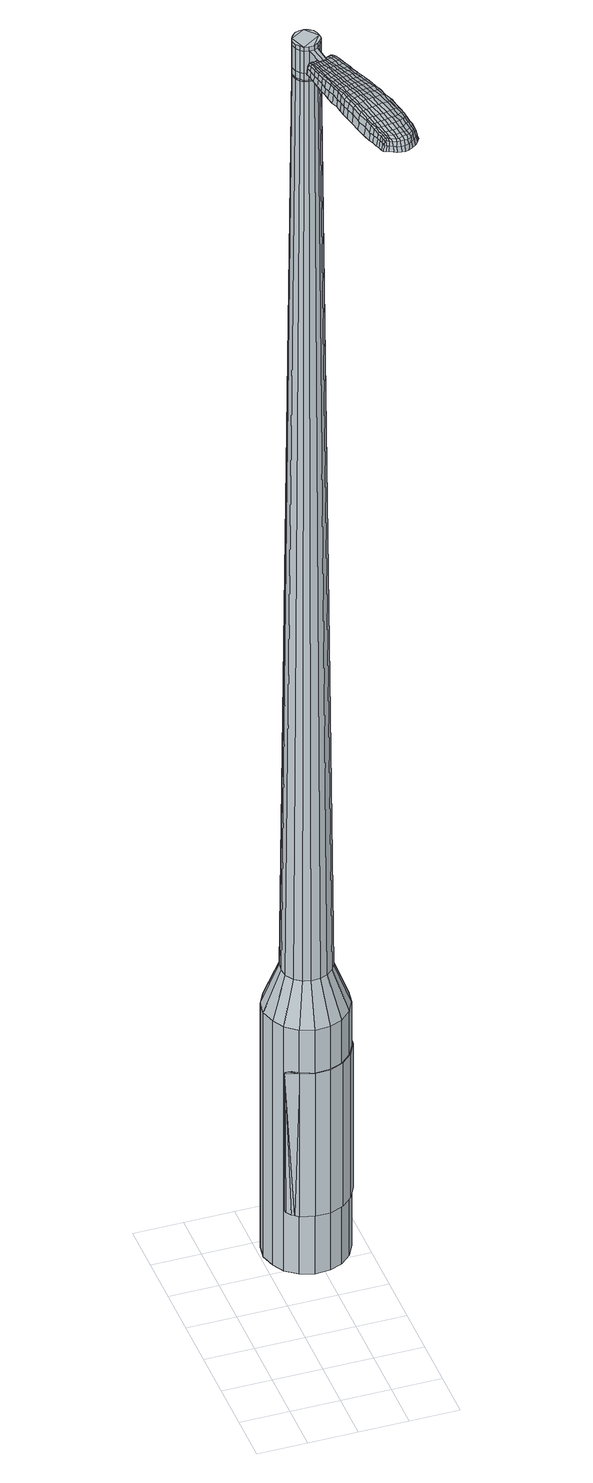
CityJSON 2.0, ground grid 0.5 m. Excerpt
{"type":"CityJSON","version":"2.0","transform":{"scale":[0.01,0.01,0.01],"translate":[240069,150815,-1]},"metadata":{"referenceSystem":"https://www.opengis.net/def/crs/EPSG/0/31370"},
"CityObjects":{
"object1":{"type":"GenericCityObject","attributes":{"cluster":830,"mean_distance_to_centroid":0.368,"new_centroid_x":240069.94,"new_centroid_y":150817.3,"mean_distance_to_camera":8.91,"H1":19.93,"H2":17.13,"Z_final":110.94,"cluster2":-1,"proj_x":240062.99,"proj_y":150818.82,"id_line":88911,"bearing_l":12.31,"distance":7.11,"orientation":"right","G_obj":282.31},"geometry":[{"type":"MultiSurface","lod":"2","boundaries":[[[0,1,2,3]],[[1,4,5,2]],[[4,6,7,5]],[[6,8,9,7]],[[8,10,11,9]],[[10,12,13,11]],[[12,14,15,13]],[[14,16,17,15]],[[16,18,19,17]],[[18,20,21,19]],[[20,22,23,21]],[[22,24,25,23]],[[24,26,27,25]],[[26,28,29,27]],[[28,30,31,29]],[[30,32,33,31]],[[32,34,35,33]],[[34,0,3,35]],[[36,37,38,39]],[[38,40,41,42]],[[41,43,42]],[[42,44,45,46]],[[45,47,46]],[[46,48,49,50]],[[49,51,50]],[[42,46,50,38]],[[50,52,39,38]],[[53,36,39]],[[2,5,7,35]],[[7,9,11,15]],[[11,13,15]],[[15,17,19,23]],[[19,21,23]],[[23,25,27,31]],[[27,29,31]],[[15,23,31,7]],[[31,33,35,7]],[[3,2,35]],[[1,0,54,55]],[[0,34,56,54]],[[34,32,57,56]],[[32,30,58,57]],[[30,28,59,58]],[[28,26,60,59]],[[26,24,61,60]],[[24,22,62,61]],[[22,20,63,62]],[[20,18,64,63]],[[18,16,65,64]],[[16,14,66,65]],[[14,12,67,66]],[[12,10,68,67]],[[10,8,69,68]],[[8,6,70,69]],[[6,4,71,70]],[[4,1,55,71]],[[55,54,72,73]],[[54,56,74,72]],[[56,57,75,74]],[[57,58,76,75]],[[58,59,77,76]],[[59,60,78,77]],[[60,61,79,78]],[[61,62,80,79]],[[62,63,81,80]],[[63,64,82,81]],[[64,65,83,82]],[[65,66,84,83]],[[66,67,85,84]],[[67,68,86,85]],[[68,69,87,86]],[[69,70,88,87]],[[70,71,89,88]],[[71,55,73,89]],[[90,91,92,73]],[[74,93,91,90]],[[75,94,93,74]],[[95,96,94,75]],[[77,97,96,95]],[[78,98,97,77]],[[99,100,98,78]],[[80,101,100,99]],[[102,103,101,80]],[[82,104,103,102]],[[105,106,104,82]],[[107,108,106,105]],[[85,109,108,107]],[[110,111,109,85]],[[112,113,111,110]],[[88,114,113,112]],[[115,116,114,88]],[[73,92,116,115]],[[117,118,119,120]],[[121,117,120,122]],[[123,121,122,124]],[[125,123,124,126]],[[127,125,126,128]],[[129,127,128,130]],[[131,129,130,132]],[[133,131,132,134]],[[135,133,134,136]],[[137,135,136,138]],[[139,137,138,140]],[[141,139,140,142]],[[143,141,142,144]],[[145,143,144,146]],[[147,145,146,148]],[[149,147,148,150]],[[72,90,73]],[[72,74,90]],[[76,95,75]],[[76,77,95]],[[79,99,78]],[[79,80,99]],[[81,102,80]],[[81,82,102]],[[83,105,82]],[[83,84,107,105]],[[84,85,107]],[[86,110,85]],[[86,87,112,110]],[[87,88,112]],[[89,115,88]],[[89,73,115]],[[151,92,91]],[[152,116,92]],[[152,114,116]],[[153,113,114]],[[153,154,111,113]],[[154,109,111]],[[155,108,109]],[[155,156,106,108]],[[156,104,106]],[[157,103,104]],[[157,101,103]],[[158,100,101]],[[158,98,100]],[[159,96,97]],[[159,94,96]],[[151,91,93]],[[39,52,149,160]],[[92,151,161,150]],[[53,39,160,118]],[[151,93,119,161]],[[36,53,118,117]],[[93,94,120,119]],[[37,36,117,121]],[[94,159,122,120]],[[38,37,121,123]],[[159,97,124,122]],[[40,38,123,125]],[[97,98,126,124]],[[41,40,125,127]],[[98,158,128,126]],[[43,41,127,129]],[[158,101,130,128]],[[42,43,129,131]],[[101,157,132,130]],[[44,42,131,133]],[[157,104,134,132]],[[45,44,133,135]],[[104,156,136,134]],[[47,45,135,137]],[[156,155,138,136]],[[46,47,137,139]],[[155,109,140,138]],[[48,46,139,141]],[[109,154,142,140]],[[49,48,141,143]],[[154,153,144,142]],[[51,49,143,145]],[[153,114,146,144]],[[50,51,145,147]],[[114,152,148,146]],[[52,50,147,149]],[[152,92,150,148]],[[149,150,162,163]],[[150,161,164,162]],[[161,119,165,164]],[[119,118,166,165]],[[118,160,167,166]],[[160,149,163,167]],[[168,169,170,171]],[[172,168,171,173]],[[168,172,174,175]],[[169,168,175,176]],[[177,178,179,180]],[[181,177,180,182]],[[177,181,183,184]],[[178,177,184,185]],[[186,187,188,189]],[[190,186,189,191]],[[186,190,192,193]],[[187,186,193,194]],[[195,196,197,198]],[[199,195,198,200]],[[195,199,201,202]],[[196,195,202,203]],[[204,205,206,207]],[[208,204,207,209]],[[204,208,210,211]],[[205,204,211,212]],[[213,214,215,216]],[[217,213,216,218]],[[213,217,219,220]],[[214,213,220,221]],[[222,223,224,225]],[[214,222,225,215]],[[222,214,221,226]],[[223,222,226,227]],[[228,229,230,231]],[[223,228,231,224]],[[228,223,227,232]],[[229,228,232,233]],[[234,172,173,235]],[[229,234,235,230]],[[234,229,233,236]],[[172,234,236,174]],[[237,238,239,240]],[[241,237,240,242]],[[237,241,243,244]],[[238,237,244,245]],[[246,247,248,249]],[[238,246,249,239]],[[246,238,245,250]],[[247,246,250,251]],[[252,253,254,255]],[[247,252,255,248]],[[252,247,251,256]],[[253,252,256,257]],[[258,259,260,261]],[[253,258,261,254]],[[258,253,257,262]],[[259,258,262,263]],[[264,169,176,265]],[[259,264,265,260]],[[264,259,263,266]],[[169,264,266,170]],[[267,268,269,270]],[[271,267,270,272]],[[267,271,273,274]],[[268,267,274,275]],[[276,277,278,279]],[[268,276,279,269]],[[276,268,275,280]],[[277,276,280,281]],[[282,283,284,285]],[[277,282,285,278]],[[282,277,281,286]],[[283,282,286,287]],[[288,181,182,289]],[[283,288,289,284]],[[288,283,287,290]],[[181,288,290,183]],[[291,292,293,294]],[[295,291,294,296]],[[291,295,297,298]],[[292,291,298,299]],[[300,301,302,303]],[[292,300,303,293]],[[300,292,299,304]],[[301,300,304,305]],[[306,307,308,309]],[[301,306,309,302]],[[306,301,305,310]],[[307,306,310,311]],[[312,313,314,315]],[[307,312,315,308]],[[312,307,311,316]],[[313,312,316,317]],[[318,178,185,319]],[[313,318,319,314]],[[318,313,317,320]],[[178,318,320,179]],[[321,207,206,322]],[[323,321,322,324]],[[321,323,325,326]],[[207,321,326,209]],[[327,323,324,328]],[[329,327,328,330]],[[327,329,331,332]],[[323,327,332,325]],[[333,329,330,334]],[[335,333,334,336]],[[333,335,337,338]],[[329,333,338,331]],[[339,335,336,340]],[[341,339,340,342]],[[339,341,343,344]],[[335,339,344,337]],[[345,341,342,346]],[[196,345,346,197]],[[345,196,203,347]],[[341,345,347,343]],[[348,349,194,193]],[[350,348,193,192]],[[348,350,351,352]],[[349,348,352,353]],[[354,355,353,352]],[[356,354,352,351]],[[354,356,357,358]],[[355,354,358,359]],[[360,361,359,358]],[[362,360,358,357]],[[360,362,363,364]],[[361,360,364,365]],[[366,367,365,364]],[[368,366,364,363]],[[366,368,201,199]],[[367,366,199,200]],[[369,370,371,372]],[[271,369,372,273]],[[369,271,272,373]],[[370,369,373,374]],[[375,190,191,376]],[[370,375,376,371]],[[375,370,374,377]],[[190,375,377,192]],[[378,379,380,381]],[[217,378,381,219]],[[378,217,218,382]],[[379,378,382,383]],[[384,385,386,387]],[[379,384,387,380]],[[384,379,383,388]],[[385,384,388,389]],[[390,187,194,391]],[[385,390,391,386]],[[390,385,389,392]],[[187,390,392,188]],[[393,394,395,396]],[[175,393,396,176]],[[393,175,174,397]],[[394,393,397,398]],[[399,400,401,402]],[[394,399,402,395]],[[399,394,398,403]],[[400,399,403,404]],[[405,198,197,406]],[[400,405,406,401]],[[405,400,404,407]],[[198,405,407,200]],[[408,409,410,411]],[[180,408,411,182]],[[408,180,179,412]],[[409,408,412,413]],[[414,202,201,415]],[[409,414,415,410]],[[414,409,413,416]],[[202,414,416,203]],[[417,418,419,420]],[[295,417,420,297]],[[417,295,296,421]],[[418,417,421,422]],[[423,208,209,424]],[[418,423,424,419]],[[423,418,422,425]],[[208,423,425,210]],[[426,427,428,429]],[[241,426,429,243]],[[426,241,242,430]],[[427,426,430,431]],[[432,433,434,435]],[[427,432,435,428]],[[432,427,431,436]],[[433,432,436,437]],[[438,205,212,439]],[[433,438,439,434]],[[438,433,437,440]],[[205,438,440,206]],[[441,442,431,430]],[[240,441,430,242]],[[441,240,239,443]],[[442,441,443,444]],[[445,446,437,436]],[[442,445,436,431]],[[445,442,444,447]],[[446,445,447,448]],[[449,322,206,440]],[[446,449,440,437]],[[449,446,448,450]],[[322,449,450,324]],[[451,452,453,454]],[[298,451,454,299]],[[451,298,297,420]],[[452,451,420,419]],[[455,326,325,456]],[[452,455,456,453]],[[455,452,419,424]],[[326,455,424,209]],[[457,458,444,443]],[[249,457,443,239]],[[457,249,248,459]],[[458,457,459,460]],[[461,462,448,447]],[[458,461,447,444]],[[461,458,460,463]],[[462,461,463,464]],[[465,328,324,450]],[[462,465,450,448]],[[465,462,464,466]],[[328,465,466,330]],[[467,468,469,470]],[[304,467,470,305]],[[467,304,299,454]],[[468,467,454,453]],[[471,332,331,472]],[[468,471,472,469]],[[471,468,453,456]],[[332,471,456,325]],[[473,474,460,459]],[[255,473,459,248]],[[473,255,254,475]],[[474,473,475,476]],[[477,478,464,463]],[[474,477,463,460]],[[477,474,476,479]],[[478,477,479,480]],[[481,334,330,466]],[[478,481,466,464]],[[481,478,480,482]],[[334,481,482,336]],[[483,484,485,486]],[[310,483,486,311]],[[483,310,305,470]],[[484,483,470,469]],[[487,338,337,488]],[[484,487,488,485]],[[487,484,469,472]],[[338,487,472,331]],[[489,490,476,475]],[[261,489,475,254]],[[489,261,260,491]],[[490,489,491,492]],[[493,494,480,479]],[[490,493,479,476]],[[493,490,492,495]],[[494,493,495,496]],[[497,340,336,482]],[[494,497,482,480]],[[497,494,496,498]],[[340,497,498,342]],[[499,500,501,502]],[[316,499,502,317]],[[499,316,311,486]],[[500,499,486,485]],[[503,344,343,504]],[[500,503,504,501]],[[503,500,485,488]],[[344,503,488,337]],[[505,506,492,491]],[[265,505,491,260]],[[505,265,176,396]],[[506,505,396,395]],[[507,508,496,495]],[[506,507,495,492]],[[507,506,395,402]],[[508,507,402,401]],[[509,346,342,498]],[[508,509,498,496]],[[509,508,401,406]],[[346,509,406,197]],[[510,511,413,412]],[[320,510,412,179]],[[510,320,317,502]],[[511,510,502,501]],[[512,347,203,416]],[[511,512,416,413]],[[512,511,501,504]],[[347,512,504,343]],[[513,514,374,373]],[[270,513,373,272]],[[513,270,269,515]],[[514,513,515,516]],[[517,350,192,377]],[[514,517,377,374]],[[517,514,516,518]],[[350,517,518,351]],[[519,520,521,522]],[[220,519,522,221]],[[519,220,219,381]],[[520,519,381,380]],[[523,524,525,526]],[[520,523,526,521]],[[523,520,380,387]],[[524,523,387,386]],[[527,349,353,528]],[[524,527,528,525]],[[527,524,386,391]],[[349,527,391,194]],[[529,530,516,515]],[[279,529,515,269]],[[529,279,278,531]],[[530,529,531,532]],[[533,356,351,518]],[[530,533,518,516]],[[533,530,532,534]],[[356,533,534,357]],[[535,536,537,538]],[[226,535,538,227]],[[535,226,221,522]],[[536,535,522,521]],[[539,540,541,542]],[[536,539,542,537]],[[539,536,521,526]],[[540,539,526,525]],[[543,355,359,544]],[[540,543,544,541]],[[543,540,525,528]],[[355,543,528,353]],[[545,546,532,531]],[[285,545,531,278]],[[545,285,284,547]],[[546,545,547,548]],[[549,362,357,534]],[[546,549,534,532]],[[549,546,548,550]],[[362,549,550,363]],[[551,552,553,554]],[[232,551,554,233]],[[551,232,227,538]],[[552,551,538,537]],[[555,556,557,558]],[[552,555,558,553]],[[555,552,537,542]],[[556,555,542,541]],[[559,361,365,560]],[[556,559,560,557]],[[559,556,541,544]],[[361,559,544,359]],[[561,562,548,547]],[[289,561,547,284]],[[561,289,182,411]],[[562,561,411,410]],[[563,368,363,550]],[[562,563,550,548]],[[563,562,410,415]],[[368,563,415,201]],[[564,565,398,397]],[[236,564,397,174]],[[564,236,233,554]],[[565,564,554,553]],[[566,567,404,403]],[[565,566,403,398]],[[566,565,553,558]],[[567,566,558,557]],[[568,367,200,407]],[[567,568,407,404]],[[568,567,557,560]],[[367,568,560,365]],[[569,570,571,572]],[[572,571,573,574]],[[575,573,571,576]],[[576,571,570,577]],[[578,579,580,581]],[[581,580,582,583]],[[584,582,580,585]],[[585,580,579,586]],[[587,588,589,590]],[[590,589,591,592]],[[593,591,589,594]],[[594,589,588,595]],[[596,597,598,599]],[[599,598,600,601]],[[602,600,598,603]],[[603,598,597,604]],[[605,606,607,608]],[[608,607,609,610]],[[611,609,607,612]],[[612,607,606,613]],[[614,615,616,617]],[[617,616,618,619]],[[620,618,616,621]],[[621,616,615,622]],[[623,624,625,626]],[[626,625,615,614]],[[622,615,625,627]],[[627,625,624,628]],[[629,630,631,632]],[[632,631,624,623]],[[628,624,631,633]],[[633,631,630,634]],[[574,573,635,636]],[[636,635,630,629]],[[634,630,635,637]],[[637,635,573,575]],[[638,639,640,641]],[[641,640,642,643]],[[644,642,640,645]],[[645,640,639,646]],[[647,648,649,650]],[[650,649,639,638]],[[646,639,649,651]],[[651,649,648,652]],[[653,654,655,656]],[[656,655,648,647]],[[652,648,655,657]],[[657,655,654,658]],[[659,660,661,662]],[[662,661,654,653]],[[658,654,661,663]],[[663,661,660,664]],[[577,570,665,666]],[[666,665,660,659]],[[664,660,665,667]],[[667,665,570,569]],[[668,669,670,671]],[[671,670,672,673]],[[674,672,670,675]],[[675,670,669,676]],[[677,678,679,680]],[[680,679,669,668]],[[676,669,679,681]],[[681,679,678,682]],[[683,684,685,686]],[[686,685,678,677]],[[682,678,685,687]],[[687,685,684,688]],[[583,582,689,690]],[[690,689,684,683]],[[688,684,689,691]],[[691,689,582,584]],[[692,693,694,695]],[[695,694,696,697]],[[698,696,694,699]],[[699,694,693,700]],[[701,702,703,704]],[[704,703,693,692]],[[700,693,703,705]],[[705,703,702,706]],[[707,708,709,710]],[[710,709,702,701]],[[706,702,709,711]],[[711,709,708,712]],[[713,714,715,716]],[[716,715,708,707]],[[712,708,715,717]],[[717,715,714,718]],[[586,579,719,720]],[[720,719,714,713]],[[718,714,719,721]],[[721,719,579,578]],[[605,608,722,723]],[[723,722,724,725]],[[726,724,722,727]],[[727,722,608,610]],[[725,724,728,729]],[[729,728,730,731]],[[732,730,728,733]],[[733,728,724,726]],[[731,730,734,735]],[[735,734,736,737]],[[738,736,734,739]],[[739,734,730,732]],[[737,736,740,741]],[[741,740,742,743]],[[744,742,740,745]],[[745,740,736,738]],[[743,742,746,747]],[[747,746,597,596]],[[604,597,746,748]],[[748,746,742,744]],[[595,749,750,594]],[[594,750,751,593]],[[752,751,750,753]],[[753,750,749,754]],[[754,755,756,753]],[[753,756,757,752]],[[758,757,756,759]],[[759,756,755,760]],[[760,761,762,759]],[[759,762,763,758]],[[764,763,762,765]],[[765,762,761,766]],[[766,767,768,765]],[[765,768,769,764]],[[602,769,768,600]],[[600,768,767,601]],[[770,771,772,773]],[[773,772,672,674]],[[673,672,772,774]],[[774,772,771,775]],[[592,591,776,777]],[[777,776,771,770]],[[775,771,776,778]],[[778,776,591,593]],[[779,780,781,782]],[[782,781,618,620]],[[619,618,781,783]],[[783,781,780,784]],[[785,786,787,788]],[[788,787,780,779]],[[784,780,787,789]],[[789,787,786,790]],[[595,588,791,792]],[[792,791,786,785]],[[790,786,791,793]],[[793,791,588,587]],[[794,795,796,797]],[[797,796,576,577]],[[575,576,796,798]],[[798,796,795,799]],[[800,801,802,803]],[[803,802,795,794]],[[799,795,802,804]],[[804,802,801,805]],[[596,599,806,807]],[[807,806,801,800]],[[805,801,806,808]],[[808,806,599,601]],[[809,810,811,812]],[[812,811,581,583]],[[578,581,811,813]],[[813,811,810,814]],[[602,603,815,816]],[[816,815,810,809]],[[814,810,815,817]],[[817,815,603,604]],[[818,819,696,820]],[[820,696,698]],[[697,696,821]],[[821,696,819,822]],[[610,609,823,824]],[[824,823,819,818]],[[822,819,823,825]],[[825,823,609,611]],[[826,827,828]],[[828,827,642,644]],[[643,642,827,829]],[[829,827,826,830]],[[831,832,833,834]],[[834,833,826,828]],[[830,826,833,835]],[[835,833,832,836]],[[613,606,837,838]],[[838,837,832,831]],[[836,832,837,839]],[[839,837,606,605]],[[830,840,841,829]],[[829,841,641,643]],[[638,641,841,842]],[[842,841,840,843]],[[836,844,845,835]],[[835,845,840,830]],[[843,840,845,846]],[[846,845,844,847]],[[605,723,848,839]],[[839,848,844,836]],[[847,844,848,849]],[[849,848,723,725]],[[850,851,852,853]],[[853,852,699,700]],[[698,699,852,820]],[[820,852,851,818]],[[726,727,854,855]],[[855,854,851,850]],[[818,851,854,824]],[[824,854,727,610]],[[843,856,842]],[[842,856,650,638]],[[647,650,856,857]],[[857,856,858]],[[847,859,860,846]],[[846,860,856,843]],[[858,856,860,861]],[[861,860,859,862]],[[725,729,863,849]],[[849,863,859,847]],[[862,859,863,864]],[[864,863,729,731]],[[865,866,867,868]],[[868,867,705,706]],[[700,705,867,853]],[[853,867,866,850]],[[732,733,869,870]],[[870,869,866,865]],[[850,866,869,855]],[[855,869,733,726]],[[858,871,872,857]],[[857,872,656,647]],[[653,656,872,873]],[[873,872,871,874]],[[862,875,876,861]],[[861,876,871,858]],[[874,871,876,877]],[[877,876,875,878]],[[731,735,879,864]],[[864,879,875,862]],[[878,875,879,880]],[[880,879,735,737]],[[881,882,883,884]],[[884,883,711,712]],[[706,711,883,868]],[[868,883,882,865]],[[738,739,885,886]],[[886,885,882,881]],[[865,882,885,870]],[[870,885,739,732]],[[874,887,888,873]],[[873,888,662,653]],[[659,662,888,889]],[[889,888,887,890]],[[878,891,892,877]],[[877,892,887,874]],[[890,887,892,893]],[[893,892,891,894]],[[737,741,895,880]],[[880,895,891,878]],[[894,891,895,896]],[[896,895,741,743]],[[897,898,899,900]],[[900,899,717,718]],[[712,717,899,884]],[[884,899,898,881]],[[744,745,901,902]],[[902,901,898,897]],[[881,898,901,886]],[[886,901,745,738]],[[890,903,904,889]],[[889,904,666,659]],[[577,666,904,797]],[[797,904,903,794]],[[894,905,906,893]],[[893,906,903,890]],[[794,903,906,803]],[[803,906,905,800]],[[743,747,907,896]],[[896,907,905,894]],[[800,905,907,807]],[[807,907,747,596]],[[814,908,909,813]],[[813,909,721,578]],[[718,721,909,900]],[[900,909,908,897]],[[604,748,910,817]],[[817,910,908,814]],[[897,908,910,902]],[[902,910,748,744]],[[775,911,912,774]],[[774,912,671,673]],[[668,671,912,913]],[[913,912,911,914]],[[593,751,915,778]],[[778,915,911,775]],[[914,911,915,916]],[[916,915,751,752]],[[917,918,919,920]],[[920,919,621,622]],[[620,621,919,782]],[[782,919,918,779]],[[921,922,923,924]],[[924,923,918,917]],[[779,918,923,788]],[[788,923,922,785]],[[754,749,925,926]],[[926,925,922,921]],[[785,922,925,792]],[[792,925,749,595]],[[914,927,928,913]],[[913,928,680,668]],[[677,680,928,929]],[[929,928,927,930]],[[752,757,931,916]],[[916,931,927,914]],[[930,927,931,932]],[[932,931,757,758]],[[933,934,935,936]],[[936,935,627,628]],[[622,627,935,920]],[[920,935,934,917]],[[937,938,939,940]],[[940,939,934,933]],[[917,934,939,924]],[[924,939,938,921]],[[760,755,941,942]],[[942,941,938,937]],[[921,938,941,926]],[[926,941,755,754]],[[930,943,944,929]],[[929,944,686,677]],[[683,686,944,945]],[[945,944,943,946]],[[758,763,947,932]],[[932,947,943,930]],[[946,943,947,948]],[[948,947,763,764]],[[949,950,951,952]],[[952,951,633,634]],[[628,633,951,936]],[[936,951,950,933]],[[953,954,955,956]],[[956,955,950,949]],[[933,950,955,940]],[[940,955,954,937]],[[766,761,957,958]],[[958,957,954,953]],[[937,954,957,942]],[[942,957,761,760]],[[946,959,960,945]],[[945,960,690,683]],[[583,690,960,812]],[[812,960,959,809]],[[764,769,961,948]],[[948,961,959,946]],[[809,959,961,816]],[[816,961,769,602]],[[799,962,963,798]],[[798,963,637,575]],[[634,637,963,952]],[[952,963,962,949]],[[805,964,965,804]],[[804,965,962,799]],[[949,962,965,956]],[[956,965,964,953]],[[601,767,966,808]],[[808,966,964,805]],[[953,964,966,958]],[[958,966,767,766]],[[569,572,171,170]],[[572,574,173,171]],[[584,585,184,183]],[[585,586,185,184]],[[587,590,189,188]],[[590,592,191,189]],[[611,612,211,210]],[[612,613,212,211]],[[614,617,216,215]],[[617,619,218,216]],[[623,626,225,224]],[[626,614,215,225]],[[629,632,231,230]],[[632,623,224,231]],[[574,636,235,173]],[[636,629,230,235]],[[644,645,244,243]],[[645,646,245,244]],[[646,651,250,245]],[[651,652,251,250]],[[652,657,256,251]],[[657,658,257,256]],[[658,663,262,257]],[[663,664,263,262]],[[664,667,266,263]],[[667,569,170,266]],[[674,675,274,273]],[[675,676,275,274]],[[676,681,280,275]],[[681,682,281,280]],[[682,687,286,281]],[[687,688,287,286]],[[688,691,290,287]],[[691,584,183,290]],[[692,695,294,293]],[[695,697,296,294]],[[701,704,303,302]],[[704,692,293,303]],[[707,710,309,308]],[[710,701,302,309]],[[713,716,315,314]],[[716,707,308,315]],[[586,720,319,185]],[[720,713,314,319]],[[770,773,372,371]],[[773,674,273,372]],[[592,777,376,191]],[[777,770,371,376]],[[619,783,382,218]],[[783,784,383,382]],[[784,789,388,383]],[[789,790,389,388]],[[790,793,392,389]],[[793,587,188,392]],[[697,821,421,296]],[[821,822,422,421]],[[822,825,425,422]],[[825,611,210,425]],[[828,429,428]],[[828,644,243,429]],[[831,834,435,434]],[[834,828,428,435]],[[613,838,439,212]],[[838,831,434,439]],[[967,968,969,970]],[[971,972,970,969]],[[973,974,975,976]],[[977,978,979,980]],[[968,981,982,969]],[[983,971,969,982]],[[984,973,976,985]],[[986,987,978,977]],[[981,988,989,982]],[[989,990,983,982]],[[991,984,985,992]],[[993,987,986,994]],[[988,995,996,989]],[[996,997,990,989]],[[998,991,992,999]],[[1000,993,994,1001]],[[1002,1003,1004,1005]],[[1006,1007,1003,1002]],[[1006,1008,1009,1007]],[[1008,1010,1011,1009]],[[1012,1013,1014,1015]],[[1016,1017,1013,1012]],[[1018,1019,1017,1016]],[[1020,1021,1019,1018]],[[1015,1004,1003,1012]],[[1012,1003,1007,1016]],[[1007,1009,1018,1016]],[[1009,1011,1020,1018]],[[976,975,972,971]],[[985,976,971,983]],[[990,992,985,983]],[[997,999,992,990]],[[977,980,974,973]],[[986,977,973,984]],[[994,986,984,991]],[[1001,994,991,998]],[[978,1002,1005,979]],[[987,1006,1002,978]],[[1008,1006,987,993]],[[1010,1008,993,1000]],[[1022,1023,1024,1025]],[[1024,1026,1027,1028]],[[1024,1028,1029,1030]],[[1024,1030,1025]],[[1031,1022,1025,1032]],[[1033,1032,1025,1034]],[[1035,1034,1025]],[[1036,1024,1023,1037]],[[1038,1036,1037,1039]],[[1040,1038,1039,1041]],[[1042,1040,1041,1043]],[[1044,1042,1043,1045]],[[1045,1046,1047,1048]],[[1045,1048,1049,1050]],[[1045,1050,1051,1052]],[[1051,1053,1054,1055]],[[1051,1055,1056,1057]],[[1051,1057,1052]],[[1045,1052,1044]],[[1058,1059,1023,1022]],[[1060,1061,1026,1024]],[[1062,1063,1035,1025]],[[1059,1064,1037,1023]],[[1065,1060,1024,1036]],[[1064,1066,1039,1037]],[[1067,1065,1036,1038]],[[1066,1068,1041,1039]],[[1069,1067,1038,1040]],[[1068,1070,1043,1041]],[[1071,1069,1040,1042]],[[1070,1072,1045,1043]],[[1073,1071,1042,1044]],[[1072,1074,1046,1045]],[[1075,1076,1053,1051]],[[1077,1073,1044,1052]],[[1047,1046,1074,1078]],[[1048,1047,1078,1079]],[[1049,1048,1079,1080]],[[1050,1049,1080,1081]],[[1051,1050,1081,1075]],[[1082,1058,1022,1031]],[[1083,1082,1031,1032]],[[1084,1083,1032,1033]],[[1085,1084,1033,1034]],[[1063,1085,1034,1035]],[[1027,1026,1061,1086]],[[1054,1053,1076,1087]],[[1028,1027,1086,1088]],[[1029,1028,1088,1089]],[[1030,1029,1089,1090]],[[1025,1030,1090,1062]],[[1055,1054,1087,1091]],[[1056,1055,1091,1092]],[[1057,1056,1092,1093]],[[1052,1057,1093,1077]]]}]}
},
"vertices":[
[105,188,384],[90,187,384],[90,187,96],[105,188,96],[76,192,384],[76,192,96],[64,201,384],[64,201,96],[57,213,384],[57,213,96],[53,227,384],[53,227,96],[55,242,384],[55,242,96],[62,255,384],[62,255,96],[73,265,384],[73,265,96],[87,270,384],[87,270,96],[101,271,384],[101,271,96],[115,267,384],[115,267,96],[127,258,384],[127,258,96],[135,245,384],[135,245,96],[138,231,384],[138,231,96],[136,216,384],[136,216,96],[129,203,384],[129,203,96],[118,193,384],[118,193,96],[106,221,1524],[109,225,1524],[109,230,1524],[99,216,1524],[108,234,1524],[106,238,1524],[98,242,1524],[102,241,1524],[93,242,1524],[89,241,1524],[83,233,1524],[85,237,1524],[82,229,1524],[83,224,1524],[89,217,1524],[86,220,1524],[94,216,1524],[103,218,1524],[101,205,429],[92,204,429],[109,208,429],[116,214,429],[120,221,429],[121,230,429],[119,239,429],[114,246,429],[107,251,429],[99,254,429],[90,254,429],[82,250,429],[76,245,429],[72,237,429],[71,228,429],[72,220,429],[77,212,429],[84,207,429],[99,216,1483],[94,216,1483],[103,218,1483],[106,221,1483],[109,225,1483],[109,230,1483],[108,234,1483],[106,238,1483],[102,241,1483],[98,242,1483],[93,242,1483],[89,241,1483],[85,237,1483],[83,233,1483],[82,229,1483],[83,224,1483],[86,220,1483],[89,217,1483],[98,217,1483],[98,217,1485],[94,216,1485],[103,218,1485],[106,221,1485],[108,225,1483],[108,225,1485],[109,230,1485],[108,234,1485],[105,238,1483],[105,238,1485],[102,241,1485],[97,242,1483],[97,242,1485],[93,242,1485],[89,240,1483],[89,240,1485],[86,237,1483],[86,237,1485],[83,233,1485],[83,229,1483],[83,229,1485],[84,224,1483],[84,224,1485],[86,220,1485],[90,218,1483],[90,218,1485],[106,221,1519],[103,218,1519],[103,218,1493],[106,221,1493],[109,225,1519],[109,225,1493],[109,230,1519],[109,230,1493],[108,234,1519],[108,234,1493],[106,238,1519],[106,238,1493],[102,241,1519],[102,241,1493],[98,242,1519],[98,242,1493],[93,242,1519],[93,242,1493],[89,241,1519],[89,241,1493],[85,237,1519],[85,237,1493],[83,233,1519],[83,233,1493],[82,229,1519],[82,229,1493],[83,224,1519],[83,224,1493],[86,220,1519],[86,220,1493],[89,217,1519],[89,217,1493],[94,216,1519],[94,216,1493],[99,216,1485],[89,217,1485],[83,224,1485],[82,229,1485],[85,237,1485],[89,241,1485],[98,242,1485],[106,238,1485],[109,225,1485],[99,216,1519],[99,216,1493],[99,197,1513],[99,197,1518],[103,198,1513],[106,198,1513],[106,198,1518],[103,198,1518],[99,121,1519],[98,128,1518],[97,127,1509],[98,120,1510],[101,113,1519],[100,111,1510],[102,114,1526],[101,122,1525],[99,129,1525],[137,129,1519],[135,136,1518],[133,137,1525],[135,130,1525],[139,121,1519],[137,121,1526],[141,120,1510],[139,128,1510],[137,135,1509],[136,54,1519],[132,53,1519],[132,52,1513],[136,53,1513],[139,56,1519],[140,55,1513],[139,57,1524],[135,55,1524],[132,55,1524],[120,126,1530],[118,133,1529],[115,133,1529],[116,125,1530],[122,117,1531],[118,116,1531],[125,118,1530],[123,127,1530],[122,134,1529],[102,205,1512],[100,204,1512],[100,203,1517],[102,204,1517],[105,206,1512],[105,204,1517],[106,205,1506],[102,204,1506],[100,204,1506],[113,64,1519],[112,67,1519],[111,66,1512],[112,62,1512],[114,61,1518],[113,60,1512],[115,62,1522],[114,64,1523],[113,67,1524],[111,71,1519],[109,77,1519],[108,75,1512],[109,70,1512],[112,72,1524],[110,78,1525],[107,82,1519],[106,90,1519],[104,89,1511],[106,81,1511],[109,83,1526],[107,91,1526],[103,101,1519],[102,100,1510],[104,102,1526],[88,194,1513],[89,187,1513],[90,188,1518],[89,195,1517],[87,200,1512],[88,199,1516],[86,199,1506],[87,193,1507],[88,185,1507],[90,179,1514],[91,172,1515],[92,173,1520],[91,180,1519],[89,178,1507],[90,170,1507],[92,164,1515],[93,157,1516],[95,158,1522],[93,166,1521],[91,163,1508],[92,156,1508],[95,150,1517],[96,142,1517],[97,144,1524],[96,151,1523],[93,148,1508],[95,141,1509],[97,135,1518],[98,137,1524],[96,134,1509],[148,70,1519],[148,74,1519],[147,74,1524],[147,70,1523],[148,68,1518],[147,68,1522],[150,67,1512],[150,70,1512],[150,73,1512],[147,79,1519],[147,84,1519],[145,85,1525],[146,79,1524],[149,78,1512],[148,84,1512],[146,90,1519],[144,98,1519],[143,98,1526],[144,91,1526],[147,89,1511],[146,97,1511],[142,109,1519],[140,110,1526],[143,108,1510],[117,200,1513],[119,193,1513],[121,192,1507],[119,200,1507],[115,206,1512],[117,205,1506],[115,205,1516],[116,201,1517],[118,194,1518],[121,186,1514],[123,179,1515],[125,178,1507],[123,185,1507],[120,186,1519],[122,179,1520],[125,171,1515],[127,164,1516],[129,163,1508],[127,171,1508],[124,172,1521],[126,165,1522],[129,157,1517],[131,150,1517],[133,149,1509],[131,156,1508],[128,158,1523],[130,151,1524],[133,143,1518],[135,142,1509],[132,144,1524],[104,198,1519],[101,198,1519],[105,191,1520],[103,191,1520],[108,192,1520],[106,199,1519],[107,184,1522],[104,183,1522],[108,177,1523],[106,176,1523],[111,177,1523],[110,185,1521],[110,169,1524],[107,169,1524],[112,162,1525],[109,162,1525],[115,163,1525],[113,170,1524],[113,155,1526],[110,154,1526],[115,148,1527],[112,147,1527],[118,148,1527],[116,156,1526],[116,141,1528],[113,140,1528],[120,141,1528],[135,58,1527],[131,58,1527],[138,60,1526],[137,64,1527],[134,63,1528],[130,62,1528],[132,69,1529],[129,68,1529],[136,70,1528],[135,77,1530],[131,76,1530],[127,75,1530],[129,83,1531],[125,82,1531],[133,84,1530],[131,93,1531],[127,92,1531],[124,91,1531],[124,105,1531],[121,104,1531],[128,106,1531],[148,66,1518],[146,63,1519],[147,62,1513],[149,65,1513],[147,67,1523],[145,64,1523],[143,59,1519],[144,58,1513],[142,61,1524],[116,60,1518],[118,58,1518],[118,59,1523],[116,61,1523],[115,58,1513],[117,57,1513],[121,56,1519],[124,54,1519],[124,55,1524],[121,57,1523],[121,55,1513],[124,53,1513],[128,53,1519],[128,55,1524],[128,52,1513],[102,123,1528],[104,123,1528],[103,130,1528],[101,130,1527],[104,114,1528],[106,115,1529],[107,124,1529],[110,124,1530],[109,131,1529],[105,131,1528],[108,115,1529],[112,115,1530],[113,125,1530],[112,132,1529],[115,116,1531],[134,130,1528],[131,129,1529],[134,120,1529],[136,121,1528],[132,137,1527],[130,136,1528],[128,128,1529],[130,119,1530],[126,135,1528],[114,207,1512],[112,207,1512],[112,206,1517],[114,206,1517],[115,207,1506],[113,206,1506],[109,206,1512],[109,205,1517],[109,206,1506],[88,202,1512],[89,202,1512],[89,201,1506],[87,201,1506],[89,201,1517],[90,201,1517],[92,203,1512],[94,203,1512],[94,202,1506],[91,202,1506],[92,202,1517],[95,202,1517],[97,204,1512],[97,203,1506],[97,203,1517],[90,196,1519],[91,196,1519],[91,188,1520],[93,188,1520],[94,196,1519],[96,197,1519],[95,189,1520],[97,190,1520],[99,197,1519],[100,190,1520],[115,201,1519],[113,200,1519],[115,193,1520],[117,194,1520],[110,200,1519],[112,193,1520],[92,181,1521],[94,181,1521],[94,173,1522],[95,174,1522],[96,182,1521],[99,182,1521],[98,174,1522],[100,175,1523],[102,183,1522],[103,176,1523],[119,186,1521],[117,186,1521],[119,179,1522],[121,179,1522],[113,185,1521],[115,178,1522],[95,166,1523],[96,166,1523],[96,159,1524],[98,159,1524],[99,167,1523],[102,168,1524],[100,160,1525],[103,160,1525],[104,168,1524],[106,161,1525],[122,172,1523],[120,172,1523],[122,164,1524],[124,165,1524],[117,171,1524],[119,164,1525],[97,152,1525],[99,152,1525],[98,144,1526],[100,145,1526],[102,152,1526],[104,153,1526],[103,145,1527],[106,146,1527],[107,154,1526],[109,146,1527],[126,158,1525],[124,157,1525],[126,150,1526],[128,151,1526],[120,156,1526],[122,149,1527],[100,137,1527],[102,138,1527],[104,138,1527],[107,139,1528],[110,139,1528],[130,144,1527],[128,143,1527],[124,142,1528],[146,69,1525],[145,67,1525],[146,73,1526],[144,70,1526],[142,63,1526],[141,67,1527],[116,63,1525],[118,62,1525],[117,65,1526],[115,67,1525],[120,60,1525],[124,58,1526],[123,62,1527],[119,64,1526],[127,57,1526],[126,62,1527],[145,78,1526],[143,76,1527],[144,84,1527],[142,82,1528],[140,73,1528],[139,80,1529],[113,72,1526],[115,70,1527],[113,76,1528],[112,77,1527],[118,69,1527],[121,68,1528],[120,75,1529],[116,76,1528],[125,68,1528],[123,75,1530],[143,90,1528],[141,89,1529],[141,98,1528],[139,97,1529],[137,87,1529],[135,95,1530],[110,83,1528],[112,83,1528],[110,91,1529],[108,91,1528],[115,82,1529],[118,82,1530],[116,91,1530],[113,91,1530],[122,82,1530],[120,91,1531],[139,110,1529],[136,109,1529],[133,107,1530],[106,103,1528],[108,103,1529],[111,103,1530],[114,103,1530],[117,103,1531],[99,127,1509],[100,128,1518],[101,122,1518],[100,120,1509],[103,113,1519],[102,111,1510],[104,114,1525],[103,123,1525],[101,130,1525],[132,136,1525],[133,136,1518],[135,129,1518],[133,129,1525],[137,120,1519],[135,121,1525],[139,119,1510],[137,128,1509],[135,135,1509],[132,54,1513],[132,55,1519],[135,56,1519],[135,55,1513],[138,58,1519],[138,57,1513],[138,59,1524],[134,57,1524],[131,57,1524],[115,132,1528],[118,133,1528],[120,126,1529],[117,125,1529],[122,117,1529],[118,116,1529],[125,118,1529],[123,127,1529],[121,134,1528],[100,201,1516],[100,202,1512],[103,203,1512],[103,202,1516],[106,203,1512],[106,202,1516],[106,203,1506],[103,202,1506],[100,201,1506],[113,66,1512],[114,67,1519],[115,65,1518],[114,63,1512],[116,63,1518],[115,62,1512],[117,63,1522],[116,65,1523],[115,68,1523],[110,76,1512],[111,77,1519],[112,72,1519],[111,71,1512],[114,73,1524],[112,78,1525],[106,89,1511],[108,91,1519],[109,83,1519],[108,81,1511],[110,84,1525],[109,92,1526],[105,102,1519],[104,100,1510],[106,103,1526],[92,188,1518],[91,187,1513],[90,194,1513],[91,195,1517],[89,199,1512],[90,199,1515],[88,198,1506],[89,193,1506],[90,186,1507],[94,173,1520],[93,172,1514],[92,179,1514],[93,180,1519],[91,178,1507],[92,171,1507],[97,158,1522],[95,157,1516],[94,165,1515],[95,166,1521],[93,163,1508],[94,156,1508],[99,144,1523],[98,143,1517],[97,150,1516],[98,151,1522],[95,148,1508],[96,141,1508],[99,136,1517],[100,137,1524],[98,134,1509],[145,74,1523],[146,74,1519],[146,71,1518],[145,71,1523],[146,68,1518],[145,69,1522],[148,68,1512],[148,70,1512],[148,73,1512],[143,84,1525],[145,84,1519],[146,78,1519],[144,79,1524],[147,78,1512],[146,83,1512],[141,98,1526],[142,98,1519],[144,90,1519],[142,90,1525],[145,89,1511],[144,97,1511],[140,109,1519],[138,109,1526],[142,108,1510],[119,192,1507],[117,193,1513],[115,200,1513],[117,199,1506],[114,205,1512],[115,204,1506],[113,204,1515],[114,200,1517],[116,193,1518],[123,177,1507],[122,178,1514],[120,185,1514],[121,185,1507],[118,186,1519],[120,179,1520],[127,163,1508],[126,164,1516],[124,171,1515],[125,170,1508],[122,171,1521],[124,164,1522],[131,149,1508],[129,149,1517],[128,157,1516],[129,156,1508],[126,157,1522],[128,150,1523],[131,142,1517],[133,142,1509],[130,143,1524],[104,198,1518],[101,197,1518],[105,191,1519],[103,190,1519],[108,191,1519],[107,198,1518],[107,183,1520],[104,183,1520],[108,176,1521],[106,176,1521],[111,177,1521],[110,184,1520],[110,169,1523],[107,168,1523],[112,162,1524],[109,161,1524],[115,162,1524],[113,169,1523],[113,154,1525],[110,154,1525],[115,147,1526],[112,147,1526],[118,148,1526],[116,155,1525],[116,140,1527],[114,139,1527],[120,141,1527],[131,59,1526],[134,60,1526],[137,61,1525],[137,65,1526],[133,63,1526],[130,63,1526],[129,69,1528],[132,70,1528],[135,71,1527],[134,78,1528],[130,77,1529],[127,76,1529],[126,83,1530],[129,83,1530],[133,85,1529],[131,93,1530],[127,92,1530],[124,91,1530],[121,104,1530],[124,105,1530],[128,106,1530],[146,64,1513],[145,64,1518],[146,67,1518],[147,66,1512],[145,68,1523],[144,66,1523],[142,61,1519],[142,60,1513],[141,62,1523],[119,61,1523],[119,60,1518],[117,61,1518],[118,62,1523],[116,60,1512],[118,59,1512],[125,57,1523],[125,56,1519],[122,58,1519],[122,59,1523],[121,57,1513],[125,55,1513],[128,55,1519],[128,57,1524],[128,54,1513],[103,130,1527],[105,123,1527],[103,123,1527],[102,130,1526],[105,115,1527],[106,115,1528],[109,131,1528],[110,124,1528],[107,124,1528],[106,131,1527],[109,115,1528],[112,115,1529],[113,125,1529],[112,132,1528],[115,116,1529],[133,120,1528],[131,129,1527],[132,129,1527],[135,121,1527],[131,136,1526],[129,136,1527],[127,128,1528],[129,119,1528],[126,135,1527],[112,204,1516],[112,205,1512],[113,204,1516],[114,205,1506],[113,204,1506],[109,204,1512],[109,203,1516],[110,203,1506],[90,200,1512],[89,200,1512],[89,199,1506],[90,199,1516],[91,199,1516],[95,200,1506],[95,201,1512],[92,200,1512],[92,200,1506],[93,200,1516],[95,200,1516],[97,202,1512],[97,201,1506],[98,201,1516],[92,195,1518],[91,195,1518],[92,188,1519],[93,188,1519],[96,196,1518],[94,195,1518],[95,188,1519],[98,189,1519],[99,196,1518],[100,190,1519],[115,193,1519],[113,199,1518],[114,200,1518],[116,193,1519],[110,199,1518],[112,192,1519],[94,181,1520],[95,173,1521],[96,173,1521],[99,182,1520],[97,181,1520],[98,174,1521],[101,174,1521],[102,182,1520],[103,175,1521],[118,178,1521],[117,185,1520],[118,186,1520],[120,178,1521],[113,185,1520],[115,177,1521],[97,166,1522],[96,166,1522],[97,159,1523],[98,159,1523],[102,167,1522],[99,167,1522],[101,159,1523],[103,160,1524],[105,168,1523],[106,160,1524],[122,164,1523],[120,171,1522],[121,171,1522],[123,164,1523],[117,170,1522],[119,163,1523],[100,152,1524],[99,151,1524],[100,144,1525],[101,144,1525],[105,153,1525],[102,152,1524],[103,145,1525],[106,145,1526],[108,153,1525],[109,146,1526],[126,150,1525],[124,157,1524],[125,157,1524],[127,150,1525],[120,156,1524],[122,149,1525],[102,137,1526],[101,137,1526],[108,138,1527],[105,138,1526],[111,139,1527],[127,143,1526],[129,143,1526],[124,142,1526],[143,68,1524],[145,70,1524],[144,73,1525],[143,71,1525],[141,64,1525],[140,68,1525],[117,66,1525],[119,63,1524],[117,64,1524],[116,68,1525],[123,63,1526],[124,60,1525],[121,61,1524],[120,65,1525],[127,59,1525],[127,63,1526],[142,76,1526],[144,78,1526],[143,84,1526],[141,82,1527],[139,74,1526],[138,80,1527],[114,77,1527],[116,71,1526],[115,72,1526],[113,78,1526],[120,76,1528],[122,69,1527],[119,70,1526],[117,76,1527],[125,69,1527],[124,76,1528],[140,89,1527],[141,90,1527],[140,98,1527],[138,97,1528],[137,87,1528],[135,95,1529],[111,91,1528],[113,83,1527],[111,84,1527],[110,92,1527],[117,91,1529],[119,82,1529],[116,83,1528],[114,91,1528],[122,82,1529],[120,91,1530],[136,108,1528],[137,109,1528],[132,107,1529],[109,103,1528],[107,103,1528],[114,103,1529],[111,103,1529],[118,103,1530],[88,199,1508],[95,200,1508],[101,168,1509],[93,166,1509],[105,147,1510],[96,145,1510],[112,108,1512],[103,106,1512],[99,124,1511],[108,126,1511],[116,90,1513],[119,77,1514],[111,76,1514],[107,89,1513],[101,202,1508],[108,170,1509],[113,149,1510],[121,110,1512],[118,128,1511],[125,92,1513],[128,79,1514],[108,203,1508],[116,172,1509],[121,151,1510],[130,112,1512],[127,130,1511],[137,81,1514],[134,94,1513],[115,205,1508],[124,173,1509],[130,152,1510],[140,114,1512],[136,132,1511],[145,83,1514],[143,96,1513],[123,64,1514],[125,60,1514],[118,59,1514],[115,63,1514],[131,66,1514],[132,62,1514],[139,68,1514],[139,63,1514],[147,70,1514],[146,65,1514],[129,56,1515],[133,54,1515],[132,53,1515],[124,55,1515],[133,57,1515],[134,54,1515],[137,58,1515],[135,54,1515],[142,59,1515],[136,54,1515],[138,219,334],[137,215,334],[137,215,165],[139,229,171],[138,219,165],[138,223,165],[139,225,166],[139,227,167],[139,229,169],[138,223,334],[139,225,333],[139,227,332],[139,229,331],[139,229,328],[130,202,165],[130,202,334],[119,192,165],[119,192,334],[105,186,165],[105,186,334],[90,186,165],[90,186,334],[76,190,165],[76,190,334],[72,193,334],[69,195,334],[67,197,333],[65,198,332],[64,199,331],[64,199,328],[72,193,165],[64,199,171],[64,199,169],[65,198,167],[67,197,166],[69,195,165],[135,219,334],[134,216,334],[134,216,165],[135,219,165],[136,229,171],[136,229,328],[128,204,334],[128,204,165],[117,194,334],[117,194,165],[104,189,334],[104,189,165],[90,189,334],[90,189,165],[77,193,334],[77,193,165],[74,195,334],[66,201,328],[66,201,171],[74,195,165],[71,197,334],[69,199,333],[67,200,332],[66,201,331],[135,223,334],[136,226,333],[136,228,332],[136,229,331],[135,223,165],[66,201,169],[136,226,166],[136,228,167],[136,229,169],[67,200,167],[69,199,166],[71,197,165]
]}
